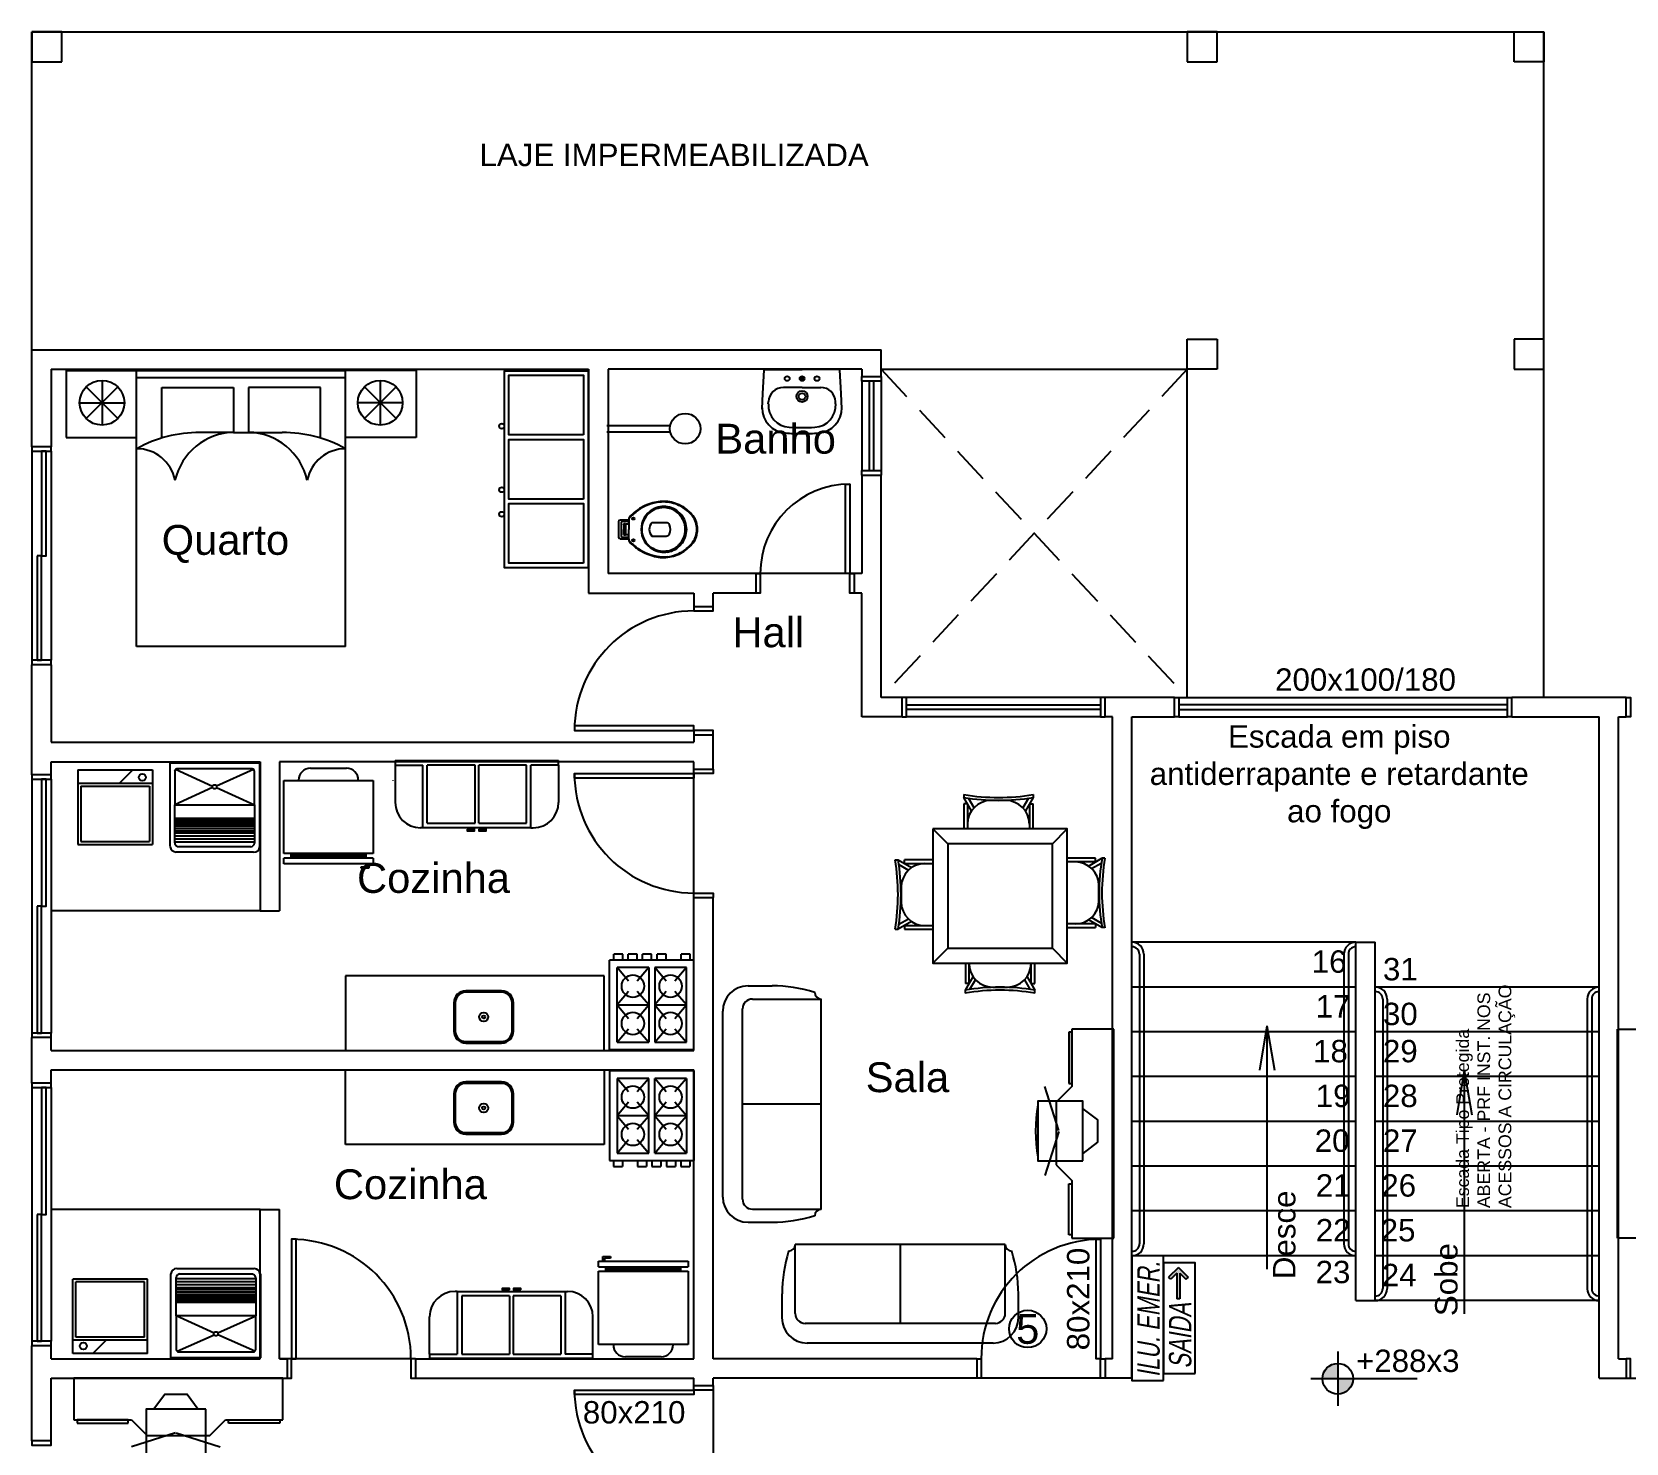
# Model space of a CAD drawing. Extents: x -120 to 1117, y 5 to 675.
# Drawn here: x 40.29 to 50.97, y 143.24 to 152.7 of the extents above; entities that cross this region are included whole.
import ezdxf
from ezdxf.enums import TextEntityAlignment as Align

# ---------------------------------------------------------------- set-up
doc = ezdxf.new("R2010")
doc.units = 0
doc.header["$MEASUREMENT"] = 0
doc.linetypes.add('HIDDEN', pattern=[0.375, 0.25, -0.125])
for name, color, linetype in [('cobertura', 7, 'CONTINUOUS'), ('esquadrias', 7, 'CONTINUOUS'), ('janela-porta', 6, 'CONTINUOUS'), ('moveis', 253, 'CONTINUOUS'), ('nivel', 4, 'CONTINUOUS'), ('parede', 2, 'CONTINUOUS'), ('piso', 4, 'CONTINUOUS'), ('projecao', 4, 'HIDDEN'), ('texto', 7, 'CONTINUOUS'), ('TUBULAÇÃO', 6, 'CONTINUOUS'), ('TXT', 7, 'CONTINUOUS')]:
    doc.layers.add(name, color=color, linetype=linetype)
doc.styles.add('PADRAO_TXT', font='arial.ttf')
doc.styles.add('ROMANS', font='arial.ttf', dxfattribs={"height": 1.5})
doc.styles.get("Standard").update_dxf_attribs({"font": 'arial.ttf'})

# ---------------------------------------------------------------- blocks, each defined once
blk = doc.blocks.new('NIVEL')
at = {"layer": 'nivel'}
h = blk.add_hatch(color=256, dxfattribs=at)
h.paths.add_polyline_path([(0, 0.137, 0.414214), (-0.137, 0), (0, 0)])
h.paths.add_polyline_path([(0, 0), (0, -0.137, 0.414214), (0.137, 0)])
for p, q in [((0, 0.242), (0, -0.242)), ((0.709, 0), (-0.242, 0))]:
    blk.add_line(p, q, dxfattribs=at)
blk.add_circle((0, 0), 0.137, dxfattribs=at)

msp = doc.modelspace()

# ---------------------------------------------------------------- hatches: boundary and pattern name
at = {"layer": 'TUBULAÇÃO'}
msp.add_hatch(color=1, dxfattribs=at).paths.add_polyline_path([(48.04, 144.356), (48.026, 144.342), (47.985, 144.382), (47.985, 144.211), (47.965, 144.211), (47.965, 144.382), (47.924, 144.342), (47.91, 144.356), (47.975, 144.421)])

# ---------------------------------------------------------------- linework, layer by layer
at = {"layer": 'cobertura'}
for p, q in [((40.294, 152.699), (50.424, 152.699)), ((40.294, 150.569), (40.294, 152.699)), ((50.424, 148.239), (50.424, 152.699)), ((45.984, 150.439), (48.034, 150.439)), ((48.034, 148.239), (48.034, 150.439))]:
    msp.add_line(p, q, dxfattribs=at)
at = {"layer": 'esquadrias'}
for p, q in [((47.714, 146.519), (47.714, 144.579)), ((47.744, 146.519), (47.744, 144.579)), ((49.084, 146.519), (49.084, 144.579)), ((49.114, 146.519), (49.114, 144.579)), ((49.344, 146.219), (49.344, 144.279)), ((49.374, 146.219), (49.374, 144.279)), ((50.714, 146.219), (50.714, 144.279)), ((50.744, 146.219), (50.744, 144.279))]:
    msp.add_line(p, q, dxfattribs=at)
for centre, radius, start, end in [((47.664, 146.519), 0.08, 0, 90), ((47.664, 146.519), 0.05, 0, 90), ((49.164, 146.519), 0.08, 90, 180), ((49.164, 146.519), 0.05, 90, 180), ((49.294, 146.219), 0.08, 0, 90), ((49.294, 146.219), 0.05, 0, 90), ((50.794, 146.219), 0.08, 90, 180), ((50.794, 146.219), 0.05, 90, 180), ((47.664, 144.578), 0.0797, 269.8105, 0.1895), ((47.665, 144.578), 0.0495, 269.4167, 0.5833), ((49.164, 144.578), 0.0797, 179.8105, 270.1895), ((49.164, 144.578), 0.0495, 179.4167, 270.5833), ((49.294, 144.278), 0.0797, 269.8105, 0.1895), ((49.295, 144.278), 0.0495, 269.4167, 0.5833), ((50.794, 144.278), 0.0797, 179.8105, 270.1895), ((50.794, 144.278), 0.0495, 179.4167, 270.5833)]:
    msp.add_arc(centre, radius, start, end, dxfattribs=at)
at = {"layer": 'janela-porta', "color": 253, "linetype": 'Continuous'}
for p, q in [((45.854, 150.359), (45.854, 149.759)), ((45.984, 150.359), (45.984, 149.759)), ((40.294, 149.889), (40.294, 148.489)), ((40.424, 149.889), (40.424, 148.489)), ((47.454, 148.239), (46.154, 148.239)), ((47.979, 148.239), (50.179, 148.239)), ((47.454, 148.109), (46.154, 148.109)), ((47.979, 148.109), (50.179, 148.109)), ((40.294, 147.691), (40.294, 145.991)), ((40.424, 147.691), (40.424, 145.991)), ((40.294, 145.626), (40.294, 143.926)), ((40.424, 145.626), (40.424, 143.926)), ((42.864, 143.809), (42.834, 143.809))]:
    msp.add_line(p, q, dxfattribs=at)
for points in [[(45.984, 150.389), (45.984, 150.359), (45.854, 150.359), (45.854, 150.389)], [(40.294, 149.919), (40.294, 149.889), (40.424, 149.889), (40.424, 149.919)], [(45.854, 149.729), (45.854, 149.759), (45.984, 149.759), (45.984, 149.729)], [(45.144, 149.069), (45.174, 149.069), (45.174, 148.939), (45.144, 148.939)], [(45.804, 148.939), (45.774, 148.939), (45.774, 149.069), (45.804, 149.069)], [(44.729, 148.849), (44.729, 148.819), (44.859, 148.819), (44.859, 148.849)], [(40.424, 148.459), (40.424, 148.489), (40.294, 148.489), (40.294, 148.459)], [(46.124, 148.109), (46.154, 148.109), (46.154, 148.239), (46.124, 148.239)], [(47.484, 148.239), (47.454, 148.239), (47.454, 148.109), (47.484, 148.109)], [(47.949, 148.239), (47.979, 148.239), (47.979, 148.109), (47.949, 148.109)], [(50.209, 148.109), (50.179, 148.109), (50.179, 148.239), (50.209, 148.239)], [(50.974, 148.239), (51.004, 148.239), (51.004, 148.109), (50.974, 148.109)], [(44.859, 147.989), (44.859, 148.019), (44.729, 148.019), (44.729, 147.989)], [(40.294, 147.721), (40.294, 147.691), (40.424, 147.691), (40.424, 147.721)], [(44.859, 147.759), (44.859, 147.729), (44.729, 147.729), (44.729, 147.759)], [(44.729, 146.899), (44.729, 146.929), (44.859, 146.929), (44.859, 146.899)], [(40.424, 145.961), (40.424, 145.991), (40.294, 145.991), (40.294, 145.961)], [(40.294, 145.656), (40.294, 145.626), (40.424, 145.626), (40.424, 145.656)], [(40.424, 143.896), (40.424, 143.926), (40.294, 143.926), (40.294, 143.896)], [(42.004, 143.679), (42.034, 143.679), (42.034, 143.809), (42.004, 143.809)], [(42.864, 143.809), (42.834, 143.809), (42.834, 143.679), (42.864, 143.679)], [(46.624, 143.809), (46.654, 143.809), (46.654, 143.679), (46.624, 143.679)], [(47.484, 143.679), (47.454, 143.679), (47.454, 143.809), (47.484, 143.809)], [(50.974, 143.679), (51.004, 143.679), (51.004, 143.809), (50.974, 143.809)], [(44.859, 143.629), (44.859, 143.599), (44.729, 143.599), (44.729, 143.629)], [(40.294, 143.259), (40.294, 143.229), (40.424, 143.229), (40.424, 143.259)]]:
    msp.add_lwpolyline(points, dxfattribs=at)
for points in [[(45.904, 150.359), (45.904, 149.759), (45.934, 149.759), (45.934, 150.359), (45.904, 150.359)], [(40.359, 149.889), (40.359, 149.189), (40.389, 149.189), (40.389, 149.889), (40.359, 149.889)], [(45.774, 149.069), (45.744, 149.069), (45.744, 149.669), (45.774, 149.669), (45.774, 149.069)], [(40.329, 149.189), (40.329, 148.489), (40.359, 148.489), (40.359, 149.189), (40.329, 149.189)], [(47.454, 148.159), (46.154, 148.159), (46.154, 148.189), (47.454, 148.189), (47.454, 148.159)], [(47.979, 148.159), (50.179, 148.159), (50.179, 148.189), (47.979, 148.189), (47.979, 148.159)], [(44.729, 148.019), (44.729, 148.049), (43.929, 148.049), (43.929, 148.019), (44.729, 148.019)], [(44.729, 147.729), (44.729, 147.699), (43.929, 147.699), (43.929, 147.729), (44.729, 147.729)], [(40.359, 147.691), (40.359, 146.841), (40.389, 146.841), (40.389, 147.691), (40.359, 147.691)], [(40.329, 146.841), (40.329, 145.991), (40.359, 145.991), (40.359, 146.841), (40.329, 146.841)], [(40.359, 145.626), (40.359, 144.776), (40.389, 144.776), (40.389, 145.626), (40.359, 145.626)], [(40.329, 144.776), (40.329, 143.926), (40.359, 143.926), (40.359, 144.776), (40.329, 144.776)], [(42.034, 143.809), (42.064, 143.809), (42.064, 144.609), (42.034, 144.609), (42.034, 143.809)], [(47.454, 143.809), (47.424, 143.809), (47.424, 144.609), (47.454, 144.609), (47.454, 143.809)], [(44.729, 143.599), (44.729, 143.569), (43.929, 143.569), (43.929, 143.599), (44.729, 143.599)]]:
    msp.add_lwpolyline(points, close=True, dxfattribs=at)
for centre, radius, start, end in [((45.774, 149.069), 0.6, 90, 180), ((44.729, 148.019), 0.8, 90, 180), ((44.729, 147.729), 0.8, 180, 270), ((42.034, 143.809), 0.8, 0, 90), ((47.454, 143.809), 0.8, 90, 180), ((44.729, 143.599), 0.8, 180, 270)]:
    msp.add_arc(centre, radius, start, end, dxfattribs=at)
at = {"layer": 'moveis'}
for p, q in [((40.523, 150.431), (42.396, 150.431)), ((40.523, 150.431), (40.678, 150.431)), ((40.523, 150.431), (40.523, 149.981)), ((40.996, 148.581), (40.996, 150.431)), ((42.396, 148.581), (42.396, 150.431)), ((42.869, 150.431), (42.396, 150.431)), ((42.869, 150.431), (42.869, 149.981)), ((45.192, 150.276), (45.2, 150.432)), ((45.204, 150.436), (45.454, 150.436)), ((45.703, 150.436), (45.454, 150.436)), ((45.454, 150.386), (45.454, 150.366)), ((45.716, 150.276), (45.708, 150.432)), ((40.87, 150.321), (40.658, 150.108)), ((40.658, 150.321), (40.87, 150.108)), ((40.764, 150.364), (40.764, 150.064)), ((42.396, 150.381), (40.996, 150.381)), ((41.165, 150.315), (41.646, 150.315)), ((41.165, 149.977), (41.165, 150.315)), ((41.646, 150.315), (41.646, 150.015)), ((42.227, 150.315), (41.746, 150.315)), ((41.746, 150.315), (41.746, 150.015)), ((42.227, 149.977), (42.227, 150.315)), ((42.734, 150.321), (42.522, 150.108)), ((42.522, 150.321), (42.734, 150.108)), ((42.628, 150.364), (42.628, 150.064)), ((45.186, 150.172), (45.192, 150.276)), ((45.454, 150.316), (45.329, 150.316)), ((45.444, 150.376), (45.464, 150.376)), ((45.454, 150.316), (45.579, 150.316)), ((45.721, 150.172), (45.716, 150.276)), ((40.614, 150.214), (40.914, 150.214)), ((42.778, 150.214), (42.478, 150.214)), ((45.186, 150.18), (45.186, 150.172)), ((45.228, 150.207), (45.229, 150.222)), ((45.679, 150.207), (45.679, 150.222)), ((40.523, 149.981), (40.996, 149.981)), ((41.646, 150.015), (41.42, 150.015)), ((41.646, 150.015), (41.972, 150.015)), ((42.869, 149.981), (42.396, 149.981)), ((44.57, 150.06), (44.145, 150.06)), ((44.145, 150.02), (44.57, 150.02)), ((44.294, 149.428), (44.235, 149.428)), ((44.294, 149.44), (44.294, 149.435)), ((44.294, 149.435), (44.294, 149.428)), ((44.294, 149.428), (44.294, 149.365)), ((44.224, 149.417), (44.224, 149.365)), ((44.224, 149.365), (44.224, 149.314)), ((44.242, 149.41), (44.242, 149.365)), ((44.242, 149.365), (44.242, 149.32)), ((44.294, 149.418), (44.25, 149.418)), ((44.259, 149.397), (44.259, 149.365)), ((44.259, 149.334), (44.259, 149.365)), ((44.27, 149.401), (44.27, 149.365)), ((44.27, 149.365), (44.27, 149.33)), ((44.286, 149.401), (44.275, 149.401)), ((44.286, 149.329), (44.275, 149.329)), ((44.294, 149.303), (44.294, 149.365)), ((44.544, 149.41), (44.448, 149.41)), ((44.448, 149.321), (44.544, 149.321)), ((44.235, 149.303), (44.294, 149.303)), ((44.25, 149.313), (44.294, 149.313)), ((44.294, 149.303), (44.294, 149.296)), ((44.294, 149.296), (44.294, 149.291)), ((42.396, 148.581), (40.996, 148.581)), ((40.603, 147.754), (40.603, 147.254)), ((40.603, 147.754), (41.103, 147.754)), ((40.971, 147.754), (40.881, 147.664)), ((41.103, 147.754), (41.103, 147.254)), ((41.22, 147.802), (41.82, 147.802)), ((41.22, 147.24), (41.22, 147.802)), ((41.257, 147.758), (41.505, 147.646)), ((41.778, 147.757), (41.531, 147.646)), ((41.82, 147.802), (41.82, 147.239)), ((42.161, 147.765), (42.401, 147.765)), ((42.728, 147.816), (43.823, 147.816)), ((42.728, 147.816), (42.728, 147.786)), ((42.728, 147.786), (42.913, 147.786)), ((42.728, 147.786), (42.728, 147.536)), ((42.913, 147.366), (42.913, 147.786)), ((42.943, 147.396), (42.943, 147.786)), ((43.263, 147.786), (42.943, 147.786)), ((43.263, 147.396), (43.263, 147.786)), ((43.288, 147.396), (43.288, 147.786)), ((43.608, 147.786), (43.288, 147.786)), ((43.608, 147.396), (43.608, 147.786)), ((43.823, 147.786), (43.638, 147.786)), ((43.638, 147.366), (43.638, 147.786)), ((43.823, 147.786), (43.823, 147.816)), ((43.823, 147.786), (43.823, 147.536)), ((40.623, 147.644), (40.623, 147.274)), ((41.083, 147.644), (41.083, 147.274)), ((41.505, 147.635), (41.251, 147.52)), ((41.531, 147.635), (41.785, 147.52)), ((41.981, 147.193), (41.981, 147.683)), ((41.981, 147.683), (42.581, 147.683)), ((42.081, 147.683), (42.081, 147.685)), ((42.581, 147.683), (42.581, 147.193)), ((42.712, 147.685), (42.712, 147.683)), ((46.537, 147.589), (46.537, 147.569)), ((46.589, 147.48), (46.537, 147.569)), ((46.537, 147.526), (46.537, 147.359)), ((46.562, 147.526), (46.537, 147.526)), ((46.562, 147.526), (46.562, 147.359)), ((46.606, 147.5), (46.569, 147.564)), ((46.819, 147.55), (46.72, 147.55)), ((46.971, 147.564), (46.934, 147.5)), ((47.002, 147.569), (46.95, 147.48)), ((46.977, 147.526), (46.977, 147.359)), ((46.977, 147.526), (47.002, 147.526)), ((47.002, 147.589), (47.002, 147.569)), ((47.002, 147.359), (47.002, 147.526)), ((41.785, 147.429), (41.251, 147.429)), ((41.785, 147.419), (41.251, 147.419)), ((41.785, 147.409), (41.251, 147.409)), ((41.785, 147.399), (41.251, 147.399)), ((42.943, 147.396), (43.263, 147.396)), ((43.288, 147.396), (43.608, 147.396)), ((41.785, 147.389), (41.251, 147.389)), ((41.785, 147.374), (41.251, 147.374)), ((41.785, 147.359), (41.251, 147.359)), ((41.785, 147.344), (41.251, 147.344)), ((41.785, 147.329), (41.251, 147.329)), ((41.785, 147.309), (41.251, 147.309)), ((41.785, 147.289), (41.251, 147.289)), ((42.913, 147.366), (42.898, 147.366)), ((43.638, 147.366), (42.913, 147.366)), ((43.638, 147.366), (43.653, 147.366)), ((46.331, 147.359), (46.431, 147.259)), ((47.131, 147.259), (47.231, 147.359)), ((40.603, 147.254), (41.103, 147.254)), ((40.623, 147.274), (41.083, 147.274)), ((41.785, 147.269), (41.251, 147.269)), ((41.78, 147.202), (41.261, 147.202)), ((42.581, 147.193), (41.981, 147.193)), ((42.031, 147.163), (42.031, 147.193)), ((42.531, 147.185), (42.031, 147.185)), ((42.531, 147.193), (42.531, 147.163)), ((42.581, 147.163), (41.981, 147.163)), ((41.981, 147.125), (41.981, 147.163)), ((42.581, 147.125), (41.981, 147.125)), ((42.531, 147.178), (42.031, 147.178)), ((42.531, 147.171), (42.031, 147.171)), ((42.501, 147.095), (42.501, 147.105)), ((42.501, 147.105), (42.541, 147.105)), ((42.551, 147.095), (42.501, 147.095)), ((42.541, 147.105), (42.541, 147.125)), ((42.551, 147.125), (42.551, 147.095)), ((42.581, 147.163), (42.581, 147.125)), ((46.078, 147.151), (46.098, 147.151)), ((46.098, 147.151), (46.187, 147.099)), ((46.103, 147.12), (46.167, 147.083)), ((46.331, 147.151), (46.14, 147.151)), ((46.14, 147.126), (46.14, 147.151)), ((46.14, 147.126), (46.331, 147.126)), ((47.42, 147.162), (47.231, 147.162)), ((47.42, 147.137), (47.231, 147.137)), ((47.374, 147.11), (47.463, 147.162)), ((47.394, 147.094), (47.458, 147.13)), ((47.42, 147.137), (47.42, 147.162)), ((47.483, 147.162), (47.463, 147.162)), ((46.117, 146.968), (46.117, 146.869)), ((47.443, 146.88), (47.443, 146.979)), ((46.167, 146.754), (46.103, 146.718)), ((47.458, 146.728), (47.394, 146.765)), ((46.078, 146.686), (46.098, 146.686)), ((46.187, 146.738), (46.098, 146.686)), ((46.14, 146.711), (46.331, 146.711)), ((46.14, 146.711), (46.14, 146.686)), ((46.14, 146.686), (46.331, 146.686)), ((47.42, 146.722), (47.231, 146.722)), ((47.231, 146.697), (47.42, 146.697)), ((47.463, 146.697), (47.374, 146.749)), ((47.42, 146.722), (47.42, 146.697)), ((47.483, 146.697), (47.463, 146.697)), ((46.431, 146.559), (46.331, 146.459)), ((47.131, 146.559), (47.231, 146.459)), ((44.729, 146.48), (44.165, 146.48)), ((44.165, 145.88), (44.165, 146.48)), ((44.193, 146.48), (44.193, 146.52)), ((44.253, 146.52), (44.193, 146.52)), ((44.253, 146.48), (44.253, 146.52)), ((44.35, 146.52), (44.29, 146.52)), ((44.29, 146.48), (44.29, 146.52)), ((44.35, 146.48), (44.35, 146.52)), ((44.446, 146.52), (44.386, 146.52)), ((44.386, 146.48), (44.386, 146.52)), ((44.446, 146.48), (44.446, 146.52)), ((44.483, 146.48), (44.483, 146.52)), ((44.543, 146.52), (44.483, 146.52)), ((44.543, 146.48), (44.543, 146.52)), ((44.704, 146.52), (44.644, 146.52)), ((44.644, 146.48), (44.644, 146.52)), ((44.704, 146.48), (44.704, 146.52)), ((44.729, 145.88), (44.729, 146.48)), ((46.548, 146.459), (46.548, 146.322)), ((46.573, 146.322), (46.573, 146.459)), ((46.988, 146.322), (46.988, 146.459)), ((47.013, 146.322), (47.013, 146.459)), ((44.129, 146.374), (42.396, 146.374)), ((42.396, 146.374), (42.396, 145.874)), ((44.129, 145.874), (44.129, 146.374)), ((44.215, 145.93), (44.215, 146.43)), ((44.427, 146.43), (44.215, 146.43)), ((44.292, 146.339), (44.215, 146.43)), ((44.427, 146.43), (44.35, 146.339)), ((44.427, 146.43), (44.427, 145.93)), ((44.679, 146.43), (44.467, 146.43)), ((44.467, 146.43), (44.467, 145.93)), ((44.544, 146.339), (44.467, 146.43)), ((44.679, 146.43), (44.602, 146.339)), ((44.679, 145.93), (44.679, 146.43)), ((46.548, 146.279), (46.6, 146.368)), ((46.579, 146.284), (46.616, 146.348)), ((46.945, 146.348), (46.981, 146.284)), ((46.961, 146.368), (47.013, 146.279)), ((43.441, 146.274), (43.201, 146.274)), ((43.441, 146.264), (43.201, 146.264)), ((44.292, 146.27), (44.215, 146.18)), ((44.427, 146.18), (44.35, 146.27)), ((44.544, 146.27), (44.467, 146.18)), ((44.679, 146.18), (44.602, 146.27)), ((45.092, 146.307), (45.253, 146.307)), ((45.121, 146.219), (45.583, 146.219)), ((45.583, 144.811), (45.583, 146.219)), ((46.573, 146.322), (46.548, 146.322)), ((46.548, 146.259), (46.548, 146.279)), ((46.731, 146.298), (46.83, 146.298)), ((46.988, 146.322), (47.013, 146.322)), ((47.013, 146.259), (47.013, 146.279)), ((43.121, 146.194), (43.121, 146.004)), ((43.131, 146.194), (43.131, 146.004)), ((43.511, 146.004), (43.511, 146.194)), ((43.521, 146.004), (43.521, 146.194)), ((44.215, 146.18), (44.427, 146.18)), ((44.215, 146.18), (44.292, 146.089)), ((44.35, 146.089), (44.427, 146.18)), ((44.467, 146.18), (44.679, 146.18)), ((44.467, 146.18), (44.544, 146.089)), ((44.602, 146.089), (44.679, 146.18)), ((44.924, 144.892), (44.924, 146.138)), ((45.055, 144.877), (45.055, 146.153)), ((44.215, 145.93), (44.292, 146.02)), ((44.35, 146.02), (44.427, 145.93)), ((44.467, 145.93), (44.544, 146.02)), ((44.602, 146.02), (44.679, 145.93)), ((47.262, 146.017), (47.262, 145.632)), ((47.542, 146.017), (47.262, 146.017)), ((47.542, 144.617), (47.542, 146.017)), ((50.917, 144.617), (50.917, 146.017)), ((50.917, 146.017), (51.197, 146.017)), ((43.201, 145.934), (43.441, 145.934)), ((43.201, 145.924), (43.441, 145.924)), ((44.215, 145.93), (44.427, 145.93)), ((44.467, 145.93), (44.679, 145.93)), ((47.262, 145.996), (47.241, 145.996)), ((47.241, 145.996), (47.241, 145.653)), ((47.262, 145.653), (47.262, 145.996)), ((44.165, 145.88), (44.729, 145.88)), ((42.396, 145.244), (42.396, 145.744)), ((44.129, 145.744), (44.129, 145.244)), ((44.165, 145.737), (44.165, 145.137)), ((44.729, 145.737), (44.165, 145.737)), ((44.215, 145.687), (44.215, 145.187)), ((44.427, 145.687), (44.215, 145.687)), ((44.292, 145.596), (44.215, 145.687)), ((44.427, 145.687), (44.35, 145.596)), ((44.427, 145.187), (44.427, 145.687)), ((44.679, 145.687), (44.467, 145.687)), ((44.467, 145.187), (44.467, 145.687)), ((44.544, 145.596), (44.467, 145.687)), ((44.679, 145.687), (44.602, 145.596)), ((44.679, 145.687), (44.679, 145.187)), ((44.729, 145.737), (44.729, 145.137)), ((43.121, 145.584), (43.121, 145.394)), ((43.131, 145.584), (43.131, 145.394)), ((43.441, 145.664), (43.201, 145.664)), ((43.441, 145.654), (43.201, 145.654)), ((43.511, 145.394), (43.511, 145.584)), ((43.521, 145.394), (43.521, 145.584)), ((47.175, 145.337), (47.08, 145.632)), ((47.262, 145.632), (47.157, 145.527)), ((47.241, 145.653), (47.262, 145.653)), ((44.292, 145.527), (44.215, 145.437)), ((44.427, 145.437), (44.35, 145.527)), ((44.544, 145.527), (44.467, 145.437)), ((44.679, 145.437), (44.602, 145.527)), ((45.583, 145.515), (45.055, 145.515)), ((47.157, 145.527), (47.157, 145.107)), ((44.427, 145.437), (44.215, 145.437)), ((44.215, 145.437), (44.292, 145.346)), ((44.35, 145.346), (44.427, 145.437)), ((44.679, 145.437), (44.467, 145.437)), ((44.467, 145.437), (44.544, 145.346)), ((44.602, 145.346), (44.679, 145.437)), ((43.201, 145.324), (43.441, 145.324)), ((43.201, 145.314), (43.441, 145.314)), ((44.215, 145.187), (44.292, 145.277)), ((44.35, 145.277), (44.427, 145.187)), ((44.467, 145.187), (44.544, 145.277)), ((44.602, 145.277), (44.679, 145.187)), ((47.175, 145.332), (47.08, 145.037)), ((44.129, 145.244), (42.396, 145.244)), ((44.215, 145.187), (44.427, 145.187)), ((44.467, 145.187), (44.679, 145.187)), ((44.165, 145.137), (44.729, 145.137)), ((44.19, 145.137), (44.19, 145.097)), ((44.19, 145.097), (44.25, 145.097)), ((44.25, 145.137), (44.25, 145.097)), ((44.351, 145.137), (44.351, 145.097)), ((44.351, 145.097), (44.411, 145.097)), ((44.411, 145.137), (44.411, 145.097)), ((44.448, 145.137), (44.448, 145.097)), ((44.448, 145.097), (44.508, 145.097)), ((44.508, 145.137), (44.508, 145.097)), ((44.545, 145.137), (44.545, 145.097)), ((44.545, 145.097), (44.605, 145.097)), ((44.605, 145.137), (44.605, 145.097)), ((44.641, 145.137), (44.641, 145.097)), ((44.641, 145.097), (44.701, 145.097)), ((44.701, 145.137), (44.701, 145.097)), ((47.157, 145.107), (47.262, 145.002)), ((47.241, 144.638), (47.241, 144.981)), ((47.241, 144.981), (47.262, 144.981)), ((47.262, 145.002), (47.262, 144.617)), ((47.262, 144.981), (47.262, 144.638)), ((45.092, 144.723), (45.253, 144.723)), ((45.121, 144.811), (45.583, 144.811)), ((47.262, 144.638), (47.241, 144.638)), ((47.262, 144.617), (47.542, 144.617)), ((51.197, 144.617), (50.917, 144.617)), ((45.408, 144.112), (45.408, 144.574)), ((46.815, 144.574), (45.408, 144.574)), ((46.111, 144.574), (46.111, 144.046)), ((46.815, 144.112), (46.815, 144.574)), ((41.265, 144.414), (41.784, 144.414)), ((44.09, 144.425), (44.09, 144.463)), ((44.09, 144.463), (44.69, 144.463)), ((44.09, 144.425), (44.69, 144.425)), ((44.12, 144.463), (44.12, 144.493)), ((44.12, 144.493), (44.17, 144.493)), ((44.17, 144.483), (44.13, 144.483)), ((44.13, 144.483), (44.13, 144.463)), ((44.14, 144.395), (44.14, 144.425)), ((44.14, 144.417), (44.64, 144.417)), ((44.14, 144.41), (44.64, 144.41)), ((44.14, 144.403), (44.64, 144.403)), ((44.17, 144.493), (44.17, 144.483)), ((44.64, 144.425), (44.64, 144.395)), ((44.69, 144.463), (44.69, 144.425)), ((41.069, 144.343), (40.569, 144.343)), ((40.569, 143.843), (40.569, 144.343)), ((41.049, 144.323), (40.589, 144.323)), ((40.589, 143.953), (40.589, 144.323)), ((41.049, 143.953), (41.049, 144.323)), ((41.069, 143.843), (41.069, 144.343)), ((41.225, 143.814), (41.225, 144.378)), ((41.26, 144.347), (41.795, 144.347)), ((41.26, 144.327), (41.795, 144.327)), ((41.26, 144.307), (41.795, 144.307)), ((41.825, 144.377), (41.825, 143.814)), ((44.09, 144.395), (44.69, 144.395)), ((44.09, 143.905), (44.09, 144.395)), ((44.69, 144.395), (44.69, 143.905)), ((41.26, 144.287), (41.795, 144.287)), ((41.26, 144.272), (41.795, 144.272)), ((41.26, 144.257), (41.795, 144.257)), ((41.26, 144.242), (41.795, 144.242)), ((41.26, 144.227), (41.795, 144.227)), ((41.26, 144.217), (41.795, 144.217)), ((41.26, 144.207), (41.795, 144.207)), ((41.26, 144.197), (41.795, 144.197)), ((43.144, 144.26), (43.129, 144.26)), ((43.144, 144.26), (43.868, 144.26)), ((43.144, 144.26), (43.144, 143.84)), ((43.174, 144.23), (43.174, 143.84)), ((43.494, 144.23), (43.174, 144.23)), ((43.494, 144.23), (43.494, 143.84)), ((43.518, 144.23), (43.518, 143.84)), ((43.838, 144.23), (43.518, 144.23)), ((43.838, 144.23), (43.838, 143.84)), ((43.868, 144.26), (43.868, 143.84)), ((43.868, 144.26), (43.883, 144.26)), ((45.32, 144.083), (45.32, 144.244)), ((46.903, 144.083), (46.903, 144.244)), ((41.26, 144.187), (41.795, 144.187)), ((41.515, 143.981), (41.26, 144.096)), ((41.54, 143.982), (41.795, 144.096)), ((42.959, 143.84), (42.959, 144.09)), ((44.053, 143.84), (44.053, 144.09)), ((46.749, 144.046), (45.474, 144.046)), ((40.702, 143.843), (40.791, 143.933)), ((41.267, 143.859), (41.515, 143.97)), ((41.788, 143.859), (41.54, 143.97)), ((44.69, 143.905), (44.09, 143.905)), ((44.19, 143.902), (44.19, 143.905)), ((44.59, 143.905), (44.59, 143.902)), ((46.734, 143.914), (45.488, 143.914)), ((41.069, 143.843), (40.569, 143.843)), ((41.825, 143.814), (41.225, 143.814)), ((42.959, 143.84), (42.959, 143.81)), ((42.959, 143.84), (43.144, 143.84)), ((44.053, 143.81), (42.959, 143.81)), ((43.174, 143.84), (43.494, 143.84)), ((43.518, 143.84), (43.838, 143.84)), ((44.053, 143.84), (43.868, 143.84)), ((44.053, 143.81), (44.053, 143.84)), ((44.51, 143.822), (44.27, 143.822)), ((41.976, 143.679), (40.576, 143.679)), ((40.576, 143.679), (40.576, 143.399)), ((41.976, 143.399), (41.976, 143.679)), ((40.576, 143.399), (40.961, 143.399)), ((40.94, 143.399), (40.597, 143.399)), ((40.597, 143.399), (40.597, 143.378)), ((40.597, 143.378), (40.94, 143.378)), ((40.94, 143.378), (40.94, 143.399)), ((40.961, 143.399), (41.066, 143.294)), ((41.486, 143.294), (41.591, 143.399)), ((41.591, 143.399), (41.976, 143.399)), ((41.612, 143.399), (41.955, 143.399)), ((41.612, 143.378), (41.612, 143.399)), ((41.955, 143.378), (41.612, 143.378)), ((41.955, 143.399), (41.955, 143.378)), ((41.256, 143.313), (40.961, 143.218)), ((41.066, 143.294), (41.486, 143.294)), ((41.261, 143.313), (41.556, 143.218))]:
    msp.add_line(p, q, dxfattribs=at)
for points in [[(44.02, 149.108), (43.46, 149.108), (43.46, 150.428), (44.02, 150.428), (44.02, 149.108)], [(43.99, 149.998), (43.49, 149.998), (43.49, 150.398), (43.99, 150.398), (43.99, 149.998)], [(43.99, 149.568), (43.49, 149.568), (43.49, 149.968), (43.99, 149.968), (43.99, 149.568)], [(43.99, 149.138), (43.49, 149.138), (43.49, 149.538), (43.99, 149.538), (43.99, 149.138)], [(43.21, 147.356), (43.21, 147.346), (43.26, 147.346), (43.26, 147.356), (43.21, 147.356)], [(43.288, 147.356), (43.288, 147.346), (43.338, 147.346), (43.338, 147.356), (43.288, 147.356)], [(46.331, 147.359), (46.331, 146.459), (47.231, 146.459), (47.231, 147.359), (46.331, 147.359)], [(46.431, 147.259), (46.431, 146.559), (47.131, 146.559), (47.131, 147.259), (46.431, 147.259)], [(47.334, 145.134), (47.334, 145.534), (47.034, 145.534), (47.034, 145.134), (47.334, 145.134)], [(43.494, 144.27), (43.494, 144.28), (43.444, 144.28), (43.444, 144.27), (43.494, 144.27)], [(43.571, 144.27), (43.571, 144.28), (43.521, 144.28), (43.521, 144.27), (43.571, 144.27)], [(41.459, 143.472), (41.059, 143.472), (41.059, 143.172), (41.459, 143.172), (41.459, 143.472)]]:
    msp.add_lwpolyline(points, close=True, dxfattribs=at)
for points in [[(41.251, 147.52), (41.785, 147.52), (41.785, 147.745)], [(41.251, 147.745), (41.251, 147.52)], [(41.77, 147.761), (41.264, 147.761)], [(40.603, 147.664), (41.103, 147.664)], [(40.623, 147.644), (41.083, 147.644)], [(41.251, 147.52), (41.785, 147.52), (41.785, 147.264)], [(41.251, 147.268), (41.251, 147.52)], [(41.762, 147.239), (41.28, 147.239)], [(47.334, 145.484), (47.434, 145.409), (47.434, 145.259), (47.334, 145.184)], [(41.795, 144.096), (41.26, 144.096), (41.26, 144.353)], [(41.283, 144.377), (41.766, 144.377)], [(41.795, 144.348), (41.795, 144.096)], [(41.795, 144.096), (41.26, 144.096), (41.26, 143.871)], [(41.795, 143.871), (41.795, 144.096)], [(41.069, 143.933), (40.569, 143.933)], [(41.049, 143.953), (40.589, 143.953)], [(41.275, 143.856), (41.781, 143.856)], [(41.109, 143.472), (41.184, 143.572), (41.334, 143.572), (41.409, 143.472)]]:
    msp.add_lwpolyline(points, dxfattribs=at)
for centre, radius in [((45.354, 150.376), 0.016), ((45.454, 150.376), 0.016), ((45.554, 150.376), 0.016), ((40.764, 150.214), 0.15), ((42.628, 150.214), 0.15), ((45.454, 150.256), 0.0375), ((45.454, 150.256), 0.0225), ((43.442, 150.057), 0.017), ((44.671, 150.04), 0.102), ((43.442, 149.631), 0.017), ((43.442, 149.467), 0.017), ((44.324, 149.438), 0.0075), ((44.324, 149.292), 0.0075), ((41.034, 147.704), 0.0235), ((41.518, 147.641), 0.014), ((44.321, 146.305), 0.075), ((44.573, 146.305), 0.075), ((43.321, 146.099), 0.03), ((44.321, 146.055), 0.075), ((44.573, 146.055), 0.075), ((43.321, 146.099), 0.01), ((44.321, 145.562), 0.075), ((44.573, 145.562), 0.075), ((43.321, 145.489), 0.03), ((43.321, 145.489), 0.01), ((44.321, 145.312), 0.075), ((44.573, 145.312), 0.075), ((41.527, 143.976), 0.014), ((40.639, 143.894), 0.0235)]:
    msp.add_circle(centre, radius, dxfattribs=at)
for centre, radius, start, end in [((45.204, 150.431), 0.005, 90, 177.0582), ((45.703, 150.431), 0.005, 2.9418, 90), ((45.329, 150.216), 0.1, 90, 177.0582), ((45.579, 150.216), 0.1, 2.9418, 90), ((45.356, 150.18), 0.17, 180, 265.3019), ((45.378, 150.199), 0.15, 177.0582, 266.2836), ((45.53, 150.199), 0.15, 273.7164, 2.9418), ((45.551, 150.18), 0.17, 274.6981, 0), ((41.42, 149.138), 0.877, 90, 118.8881), ((41.661, 149.597), 0.42, 92.0643, 166.5578), ((41.731, 149.597), 0.42, 13.4422, 87.9357), ((41.972, 149.138), 0.877, 61.1119, 90), ((45.454, 151.367), 1.36, 265.3019, 270), ((45.454, 151.367), 1.32, 266.2836, 270), ((45.454, 151.367), 1.32, 270, 273.7164), ((45.454, 151.367), 1.36, 270, 274.6981), ((40.996, 149.644), 0.262, 11.064, 90.0505), ((42.396, 149.644), 0.262, 89.9495, 168.936), ((44.542, 149.22), 0.335, 105.2525, 124.1524), ((44.542, 149.22), 0.331, 97.2935, 124.1503), ((44.524, 149.31), 0.243, 82.9547, 106.7622), ((44.524, 149.31), 0.239, 82.9494, 95.7593), ((44.526, 149.305), 0.244, 58.9326, 83.5222), ((44.526, 149.305), 0.248, 58.9269, 83.517), ((44.235, 149.416), 0.0118, 88.701, 176.3198), ((44.303, 149.433), 0.00945, 141.3484, 173.012), ((44.304, 149.44), 0.0102, 134.7561, 181.6914), ((44.535, 149.233), 0.316, 124.4641, 139.2454), ((44.535, 149.233), 0.32, 124.4619, 138.0521), ((44.53, 149.365), 0.154, 119.6559, 179.7512), ((44.526, 149.366), 0.146, 119.9114, 180.1122), ((44.527, 149.373), 0.146, 79.5544, 120.2981), ((44.526, 149.366), 0.145, 78.9336, 119.8052), ((44.526, 149.362), 0.157, 41.2224, 79.972), ((44.527, 149.367), 0.144, 43.0735, 79.1921), ((44.529, 149.367), 0.142, 359.3364, 43.7716), ((44.528, 149.365), 0.153, 359.9453, 40.6637), ((44.513, 149.29), 0.264, 38.1702, 58.3139), ((44.513, 149.29), 0.268, 38.1603, 58.3191), ((44.605, 149.366), 0.144, 359.8718, 36.98), ((44.605, 149.366), 0.149, 359.8718, 36.9981), ((44.249, 149.41), 0.00728, 88.275, 181.725), ((44.249, 149.32), 0.00728, 178.275, 271.725), ((44.265, 149.397), 0.00666, 143.8977, 182.0428), ((44.265, 149.334), 0.00666, 177.9572, 216.1023), ((44.264, 149.397), 0.00592, 112.5984, 136.064), ((44.264, 149.334), 0.00592, 223.936, 247.4017), ((44.266, 149.39), 0.0131, 70.3418, 109.3875), ((44.266, 149.341), 0.0131, 250.6125, 289.6581), ((44.275, 149.413), 0.0119, 245.9796, 265.9479), ((44.275, 149.317), 0.0119, 94.0521, 114.0204), ((44.285, 149.41), 0.00832, 272.0149, 355.282), ((44.285, 149.321), 0.00832, 4.718, 87.9851), ((44.53, 149.366), 0.154, 180.2488, 240.3441), ((44.526, 149.365), 0.146, 179.8878, 240.0886), ((44.499, 149.365), 0.0683, 139.3118, 220.6882), ((44.544, 149.386), 0.0241, 23.5104, 90.8905), ((44.544, 149.345), 0.0241, 269.1095, 336.4896), ((44.487, 149.365), 0.0846, 339.2223, 20.7777), ((44.529, 149.364), 0.142, 316.2284, 0.6636), ((44.528, 149.365), 0.153, 319.3363, 0.0547), ((44.605, 149.365), 0.144, 323.02, 0.1282), ((44.605, 149.365), 0.149, 323.0019, 0.1282), ((44.235, 149.315), 0.0118, 183.6802, 271.299), ((44.303, 149.297), 0.00945, 186.988, 218.6516), ((44.304, 149.29), 0.0102, 178.3086, 225.2439), ((44.535, 149.497), 0.316, 220.7546, 235.5359), ((44.535, 149.497), 0.32, 221.9479, 235.5381), ((44.542, 149.511), 0.335, 235.8477, 254.7475), ((44.542, 149.511), 0.331, 235.8497, 262.7065), ((44.526, 149.365), 0.145, 240.1948, 281.0664), ((44.527, 149.358), 0.146, 239.7019, 280.4456), ((44.526, 149.425), 0.244, 276.4778, 301.0674), ((44.527, 149.363), 0.144, 280.8079, 316.9265), ((44.526, 149.368), 0.157, 280.028, 318.7776), ((44.526, 149.425), 0.248, 276.483, 301.0731), ((44.513, 149.441), 0.264, 301.6861, 321.8298), ((44.513, 149.441), 0.268, 301.6809, 321.8397), ((44.524, 149.42), 0.243, 253.2378, 277.0453), ((44.524, 149.42), 0.239, 264.2407, 277.0506), ((41.268, 147.743), 0.0177, 102.1026, 173.8845), ((41.767, 147.743), 0.0184, 7.0184, 80.5046), ((42.161, 147.685), 0.08, 90, 180), ((42.401, 147.685), 0.08, 0, 90), ((42.898, 147.536), 0.17, 180, 270), ((43.653, 147.536), 0.17, 270, 0), ((46.77, 148.945), 1.376, 260.271, 279.729), ((46.77, 148.926), 1.376, 260.271, 279.729), ((46.72, 147.391), 0.158, 90, 180), ((46.819, 147.391), 0.158, 0, 90), ((41.268, 147.25), 0.0487, 192.4292, 261.6035), ((41.279, 147.268), 0.0285, 177.0729, 271.0669), ((41.758, 147.266), 0.0273, 278.11, 354.3155), ((41.78, 147.242), 0.04, 270.092, 355.5284), ((44.721, 146.919), 1.376, 350.271, 9.729), ((44.741, 146.919), 1.376, 350.271, 9.729), ((46.276, 146.968), 0.158, 90, 180), ((47.285, 146.979), 0.158, 0, 90), ((48.82, 146.929), 1.376, 170.271, 189.729), ((48.839, 146.929), 1.376, 170.271, 189.729), ((46.276, 146.869), 0.158, 180, 270), ((47.285, 146.88), 0.158, 270, 0), ((46.731, 146.457), 0.158, 180, 270), ((46.83, 146.457), 0.158, 270, 0), ((43.201, 146.194), 0.08, 90, 180), ((43.201, 146.194), 0.07, 90, 180), ((43.441, 146.194), 0.08, 0, 90), ((43.441, 146.194), 0.07, 0, 90), ((45.092, 146.138), 0.169, 90, 180), ((45.121, 146.153), 0.066, 90, 180), ((45.25, 145.337), 0.97, 72.6816, 89.8278), ((45.583, 146.263), 0.044, 180, 269.9969), ((46.78, 144.922), 1.376, 80.271, 99.729), ((46.78, 144.902), 1.376, 80.271, 99.729), ((43.201, 146.004), 0.08, 180, 270), ((43.201, 146.004), 0.07, 180, 270), ((43.441, 146.004), 0.08, 270, 0), ((43.441, 146.004), 0.07, 270, 0), ((43.201, 145.584), 0.08, 90, 180), ((43.201, 145.584), 0.07, 90, 180), ((43.441, 145.584), 0.08, 0, 90), ((43.441, 145.584), 0.07, 0, 90), ((48.067, 145.334), 1.048, 170.3828, 189.6172), ((43.201, 145.394), 0.08, 180, 270), ((43.201, 145.394), 0.07, 180, 270), ((43.441, 145.394), 0.08, 270, 0), ((43.441, 145.394), 0.07, 270, 0), ((45.092, 144.892), 0.169, 180, 270), ((45.121, 144.877), 0.066, 180, 270), ((45.25, 145.694), 0.97, 270.1723, 287.3184), ((45.583, 144.767), 0.044, 90.003, 180), ((46.29, 144.241), 0.97, 162.6817, 179.8277), ((45.364, 144.574), 0.044, 270, 359.997), ((46.859, 144.574), 0.044, 180.003, 270), ((45.933, 144.241), 0.97, 0.1723, 17.3184), ((41.265, 144.374), 0.04, 90.092, 175.5284), ((41.777, 144.366), 0.0487, 12.4292, 81.6035), ((41.287, 144.35), 0.0273, 98.11, 174.3155), ((41.766, 144.348), 0.0285, 357.0729, 91.0669), ((43.129, 144.09), 0.17, 90, 180), ((43.883, 144.09), 0.17, 0, 90), ((45.488, 144.083), 0.169, 180, 270), ((45.474, 144.112), 0.066, 180, 270), ((46.734, 144.083), 0.169, 270, 0), ((46.749, 144.112), 0.066, 270, 0), ((41.278, 143.874), 0.0184, 187.0184, 260.5046), ((41.777, 143.873), 0.0177, 282.1026, 353.8845), ((44.27, 143.902), 0.08, 180, 270), ((44.51, 143.902), 0.08, 270, 0)]:
    msp.add_arc(centre, radius, start, end, dxfattribs=at)
at = {"layer": 'parede', "color": 253}
for p, q in [((40.294, 150.569), (45.984, 150.569)), ((40.294, 149.919), (40.294, 150.569)), ((45.984, 150.389), (45.984, 150.569)), ((40.424, 150.439), (40.424, 149.919)), ((40.424, 150.439), (44.024, 150.439)), ((44.024, 150.439), (44.024, 148.939)), ((45.854, 150.439), (44.154, 150.439)), ((44.154, 150.439), (44.154, 149.069)), ((45.854, 150.439), (45.854, 150.389)), ((45.854, 150.389), (45.984, 150.389)), ((40.424, 149.919), (40.294, 149.919)), ((45.854, 149.729), (45.854, 149.069)), ((45.854, 149.729), (45.984, 149.729)), ((45.984, 148.239), (45.984, 149.729)), ((45.144, 149.069), (44.154, 149.069)), ((45.144, 149.069), (45.144, 148.939)), ((45.854, 149.069), (45.804, 149.069)), ((45.804, 149.069), (45.804, 148.939)), ((44.024, 148.939), (44.729, 148.939)), ((44.729, 148.939), (44.729, 148.849)), ((44.859, 148.849), (44.859, 148.939)), ((45.144, 148.939), (44.859, 148.939)), ((45.854, 148.939), (45.804, 148.939)), ((45.854, 148.109), (45.854, 148.939)), ((44.729, 148.849), (44.859, 148.849)), ((40.294, 147.721), (40.294, 148.459)), ((40.424, 148.459), (40.294, 148.459)), ((40.424, 148.459), (40.424, 147.939)), ((46.124, 148.239), (45.984, 148.239)), ((46.124, 148.109), (46.124, 148.239)), ((47.484, 148.109), (47.484, 148.239)), ((47.949, 148.239), (47.484, 148.239)), ((47.949, 148.109), (47.949, 148.239)), ((50.974, 148.239), (50.209, 148.239)), ((50.209, 148.109), (50.209, 148.239)), ((50.974, 148.109), (50.974, 148.239)), ((46.124, 148.109), (45.854, 148.109)), ((47.534, 148.109), (47.484, 148.109)), ((47.534, 143.809), (47.534, 148.109)), ((47.664, 143.679), (47.664, 148.109)), ((47.664, 148.109), (47.949, 148.109)), ((50.209, 148.109), (50.794, 148.109)), ((50.794, 143.679), (50.794, 148.109)), ((50.924, 143.809), (50.924, 148.109)), ((50.924, 148.109), (50.974, 148.109)), ((40.424, 147.939), (44.729, 147.939)), ((44.729, 147.989), (44.729, 147.939)), ((44.729, 147.989), (44.859, 147.989)), ((44.859, 147.759), (44.859, 147.989)), ((40.424, 147.721), (40.294, 147.721)), ((40.424, 147.809), (41.824, 147.809)), ((40.424, 147.721), (40.424, 147.809)), ((41.824, 147.809), (41.824, 146.809)), ((44.729, 147.809), (41.954, 147.809)), ((41.954, 147.809), (41.954, 146.809)), ((44.729, 147.759), (44.729, 147.809)), ((44.729, 147.759), (44.859, 147.759)), ((44.729, 145.874), (44.729, 146.899)), ((44.729, 146.899), (44.859, 146.899)), ((44.859, 143.809), (44.859, 146.899)), ((41.824, 146.809), (41.954, 146.809)), ((49.164, 144.199), (49.164, 146.599)), ((49.164, 146.599), (49.294, 146.599)), ((49.294, 144.199), (49.294, 146.599)), ((40.424, 145.961), (40.294, 145.961)), ((40.294, 145.656), (40.294, 145.961)), ((40.424, 145.874), (40.424, 145.961)), ((40.424, 145.874), (44.729, 145.874)), ((40.424, 145.744), (44.729, 145.744)), ((40.424, 145.656), (40.424, 145.744)), ((44.729, 143.809), (44.729, 145.744)), ((40.424, 145.656), (40.294, 145.656)), ((41.824, 143.809), (41.824, 144.809)), ((41.824, 144.809), (41.954, 144.809)), ((41.954, 143.809), (41.954, 144.809)), ((49.164, 144.199), (49.294, 144.199)), ((40.424, 143.896), (40.294, 143.896)), ((40.294, 143.259), (40.294, 143.896)), ((40.424, 143.809), (40.424, 143.896)), ((40.424, 143.809), (41.824, 143.809)), ((41.954, 143.809), (42.004, 143.809)), ((42.004, 143.809), (42.004, 143.679)), ((42.864, 143.809), (44.729, 143.809)), ((42.864, 143.809), (42.864, 143.679)), ((46.624, 143.809), (44.859, 143.809)), ((46.624, 143.809), (46.624, 143.679)), ((47.534, 143.809), (47.484, 143.809)), ((47.484, 143.809), (47.484, 143.679)), ((50.924, 143.809), (50.974, 143.809)), ((50.974, 143.809), (50.974, 143.679)), ((40.424, 143.679), (42.004, 143.679)), ((40.424, 143.259), (40.424, 143.679)), ((42.864, 143.679), (44.729, 143.679)), ((44.729, 143.629), (44.729, 143.679)), ((46.624, 143.679), (44.859, 143.679)), ((44.859, 143.629), (44.859, 143.679)), ((47.664, 143.679), (47.484, 143.679)), ((50.794, 143.679), (50.974, 143.679)), ((44.729, 143.629), (44.859, 143.629)), ((40.424, 143.259), (40.294, 143.259))]:
    msp.add_line(p, q, dxfattribs=at)
at = {"layer": 'piso'}
for p, q in [((45.854, 149.069), (45.144, 149.069)), ((44.729, 146.929), (44.729, 147.729)), ((41.824, 146.809), (40.424, 146.809)), ((48.568, 146.039), (48.518, 145.743)), ((48.568, 146.039), (48.618, 145.743)), ((48.568, 146.039), (48.568, 144.409)), ((49.89, 145.739), (49.84, 145.443)), ((49.89, 145.739), (49.94, 145.443)), ((49.89, 145.739), (49.89, 144.109)), ((41.824, 144.809), (40.424, 144.809)), ((42.834, 143.809), (41.954, 143.809)), ((47.484, 143.679), (46.624, 143.679)), ((50.974, 143.679), (51.834, 143.679)), ((44.859, 143.629), (44.859, 142.769))]:
    msp.add_line(p, q, dxfattribs=at)
at = {"layer": 'piso', "color": 253}
for p, q in [((49.164, 146.599), (47.664, 146.599)), ((49.164, 146.299), (47.664, 146.299)), ((50.794, 146.299), (49.294, 146.299)), ((49.164, 145.999), (47.664, 145.999)), ((50.794, 145.999), (49.294, 145.999)), ((49.164, 145.699), (47.664, 145.699)), ((50.794, 145.699), (49.294, 145.699)), ((49.164, 145.399), (47.664, 145.399)), ((50.794, 145.399), (49.294, 145.399)), ((49.164, 145.099), (47.664, 145.099)), ((50.794, 145.099), (49.294, 145.099)), ((49.164, 144.799), (47.664, 144.799)), ((50.794, 144.799), (49.294, 144.799)), ((49.164, 144.499), (47.664, 144.499)), ((50.794, 144.499), (49.294, 144.499)), ((50.794, 144.199), (49.294, 144.199))]:
    msp.add_line(p, q, dxfattribs=at)
at = {"layer": 'projecao'}
for p, q in [((48.034, 150.439), (45.984, 148.239)), ((45.984, 150.439), (48.034, 148.239))]:
    msp.add_line(p, q, dxfattribs=at)
for points in [[(40.294, 152.699), (40.294, 152.499), (40.494, 152.499), (40.494, 152.699), (40.294, 152.699)], [(48.034, 152.699), (48.034, 152.499), (48.234, 152.499), (48.234, 152.699), (48.034, 152.699)], [(50.424, 152.699), (50.424, 152.499), (50.224, 152.499), (50.224, 152.699), (50.424, 152.699)], [(48.034, 150.439), (48.034, 150.639), (48.234, 150.639), (48.234, 150.439), (48.034, 150.439)], [(50.424, 150.439), (50.424, 150.639), (50.224, 150.639), (50.224, 150.439), (50.424, 150.439)]]:
    msp.add_lwpolyline(points, close=True, dxfattribs=at)
at = {"layer": 'texto', "color": 6}
msp.add_circle((46.966, 144.009), 0.125, dxfattribs=at)
at = {"layer": 'TUBULAÇÃO', "color": 1}
for p, q in [((47.975, 144.421), (47.91, 144.356)), ((47.975, 144.421), (48.04, 144.356)), ((47.924, 144.342), (47.91, 144.356)), ((47.965, 144.382), (47.924, 144.342)), ((47.965, 144.382), (47.965, 144.211)), ((47.985, 144.382), (47.985, 144.211)), ((47.985, 144.382), (48.026, 144.342)), ((48.04, 144.356), (48.026, 144.342)), ((47.985, 144.211), (47.965, 144.211))]:
    msp.add_line(p, q, dxfattribs=at)
for points in [[(47.876, 143.664), (47.876, 144.499), (47.664, 144.499), (47.664, 143.664)], [(48.088, 143.711), (48.088, 144.451), (47.876, 144.451), (47.876, 143.711)]]:
    msp.add_lwpolyline(points, close=True, dxfattribs=at)

# ---------------------------------------------------------------- block references
at = {"layer": 'nivel', "xscale": 0.75, "yscale": 0.75, "zscale": 0.75}
msp.add_blockref('NIVEL', (49.043, 143.675), dxfattribs=at)

# ---------------------------------------------------------------- texts
at = {"layer": 'texto'}
for s, height, p in [('LAJE IMPERMEABILIZADA', 0.15, (44.597, 151.754)), ('Banho', 0.2, (45.277, 149.813)), ('Quarto', 0.2, (41.591, 149.135)), ('Hall', 0.2, (45.228, 148.516)), ('200x100/180', 0.15, (49.229, 148.239)), ('Cozinha', 0.2, (42.985, 146.87)), ('16', 0.15, (48.985, 146.35)), ('31', 0.15, (49.462, 146.299)), ('17', 0.15, (49.012, 146.05)), ('30', 0.15, (49.462, 145.999)), ('18', 0.15, (48.994, 145.75)), ('29', 0.15, (49.462, 145.75)), ('Sala', 0.2, (46.16, 145.535)), ('19', 0.15, (49.012, 145.45)), ('28', 0.15, (49.462, 145.45)), ('20', 0.15, (49.005, 145.15)), ('27', 0.15, (49.462, 145.15)), ('Cozinha', 0.2, (42.83, 144.818)), ('21', 0.15, (49.012, 144.85)), ('26', 0.15, (49.451, 144.85)), ('22', 0.15, (49.012, 144.55)), ('25', 0.15, (49.447, 144.55)), ('23', 0.15, (49.011, 144.27)), ('24', 0.15, (49.454, 144.25)), ('+288x3', 0.15, (49.512, 143.675)), ('80x210', 0.15, (44.329, 143.33))]:
    msp.add_text(s, height=height, dxfattribs=at).set_placement(p, align=Align.BOTTOM_CENTER)
for s, p in [('Desce', (48.804, 144.639)), ('80x210', (47.424, 144.209)), ('Sobe', (49.89, 144.339))]:
    msp.add_text(s, height=0.15, rotation=90, dxfattribs=at).set_placement(p, align=Align.BOTTOM_CENTER)
at = {"layer": 'texto', "style": 'ROMANS'}
msp.add_text('5', height=0.2, dxfattribs=at).set_placement((46.966, 144.009), align=Align.MIDDLE_CENTER)
at = {"layer": 'texto', "insert": (49.053, 148.053), "char_height": 0.15, "width": 2.77669, "attachment_point": 2}
msp.add_mtext('Escada em piso\\Pantiderrapante e retardante ao fogo', dxfattribs=at)
at = {"layer": 'texto', "insert": (49.837, 144.818), "char_height": 0.085, "width": 1.65542, "attachment_point": 1, "rotation": 90, "style": 'PADRAO_TXT'}
msp.add_mtext('Escada Tipo Protegida\\PABERTA - PRF INST. NOS \\PACESSOS A CIRCULAÇÃO', dxfattribs=at)
at = {"layer": 'TXT', "oblique": 10, "width": 0.7}
for s, p in [('ILU. EMER.', (47.85, 143.686)), ('SAIDA', (48.062, 143.743))]:
    msp.add_text(s, height=0.15, rotation=90, dxfattribs=at).set_placement(p)

doc.saveas('drawing.dxf')
